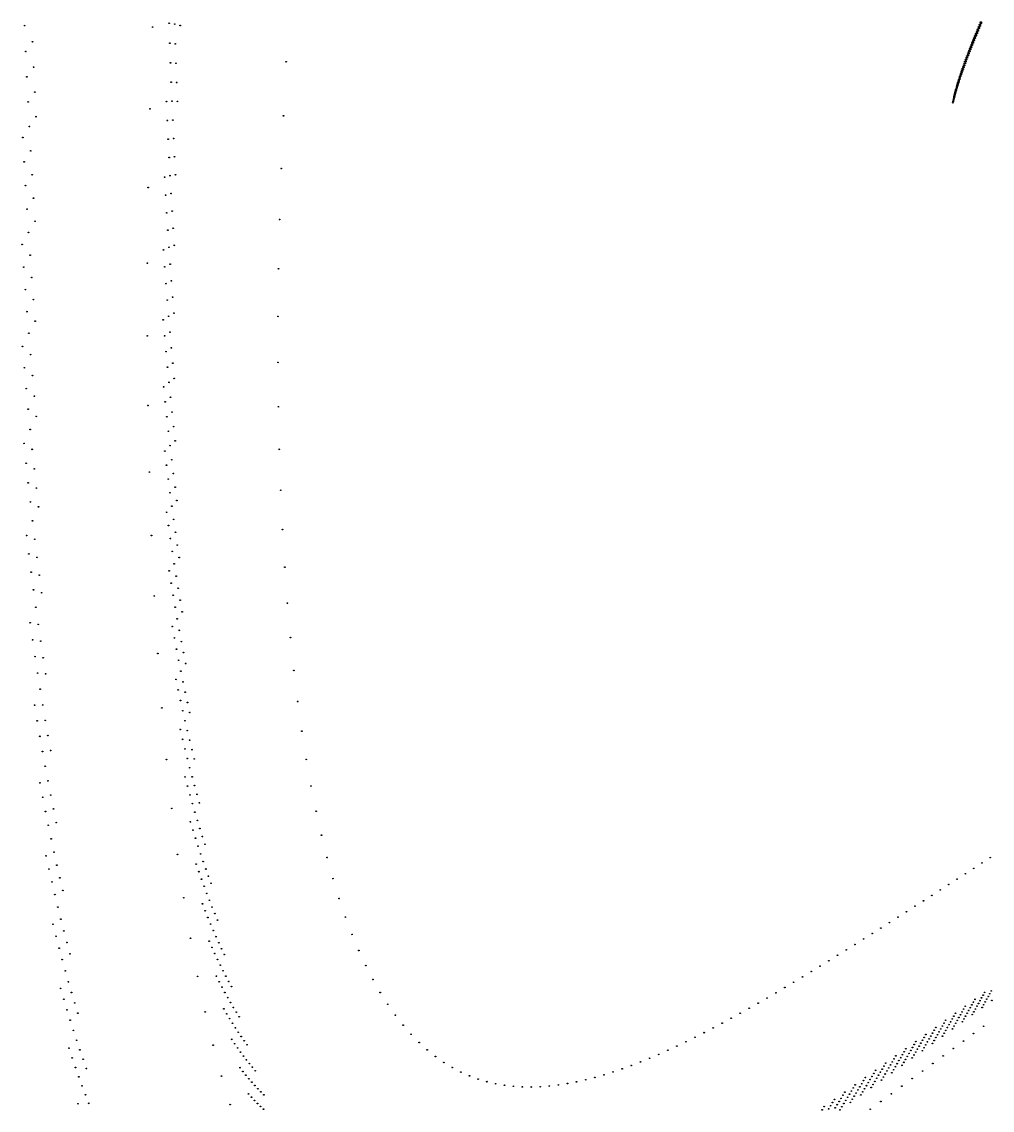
# Model space of a CAD drawing. Header units: millimetres. Extents: x -26 to 31, y -125 to 131.
# Drawn here: x -26.22 to 2.15, y -28.44 to 3.37 of the extents above; entities that cross this region are included whole.
import ezdxf

# ---------------------------------------------------------------- set-up
doc = ezdxf.new("R2010")
doc.units = ezdxf.units.MM
for name, color, linetype in [('Orb_10_28_1.00710_500', 10, 'Continuous'), ('Orb_10_28_1.00791_500', 1, 'Continuous'), ('Orb_10_28_1.00792_500', 2, 'Continuous'), ('Orb_10_28_1.00793_500', 3, 'Continuous'), ('Orb_10_28_1.00794_500', 4, 'Continuous'), ('Orb_10_28_1.00795_500', 5, 'Continuous'), ('Orb_10_28_1.00796_500', 6, 'Continuous'), ('Orb_10_28_1.00797_500', 7, 'Continuous'), ('Orb_10_28_1.00798_500', 8, 'Continuous'), ('Orb_10_28_1.00799_500', 9, 'Continuous'), ('Orb_10_28_1.008109_500', 10, 'Continuous'), ('Orb_10_28_1.008910_500', 1, 'Continuous'), ('Orb_10_28_1.008921_500', 2, 'Continuous'), ('Orb_10_28_1.008932_500', 3, 'Continuous'), ('Orb_10_28_1.008943_500', 4, 'Continuous'), ('Orb_10_28_1.008954_500', 5, 'Continuous'), ('Orb_10_28_1.008965_500', 6, 'Continuous'), ('Orb_10_28_1.008976_500', 7, 'Continuous'), ('Orb_10_28_1.008987_500', 8, 'Continuous'), ('Orb_10_28_1.008998_500', 9, 'Continuous')]:
    doc.layers.add(name, color=color, linetype=linetype)

msp = doc.modelspace()

# ---------------------------------------------------------------- linework, layer by layer
at = {"layer": 'Orb_10_28_1.00710_500'}
for centre in [(1.748, 3.214, 1.346), (1.777, 3.282, 1.358), (1.806, 3.352, 1.37), (1.614, 2.889, 1.291), (1.64, 2.952, 1.302), (1.666, 3.016, 1.313), (1.693, 3.081, 1.324), (1.72, 3.147, 1.335), (1.495, 2.588, 1.242), (1.518, 2.646, 1.252), (1.541, 2.705, 1.261), (1.565, 2.766, 1.271), (1.589, 2.827, 1.281), (1.37, 2.256, 1.189), (1.39, 2.309, 1.198), (1.41, 2.363, 1.206), (1.43, 2.418, 1.215), (1.451, 2.474, 1.224), (1.473, 2.53, 1.233), (-18.489, 2.199, 104.613), (1.247, 1.904, 1.135), (1.263, 1.952, 1.142), (1.28, 2.001, 1.15), (1.297, 2.051, 1.157), (1.314, 2.101, 1.165), (1.333, 2.152, 1.173), (1.351, 2.203, 1.181), (1.147, 1.587, 1.087), (1.16, 1.631, 1.094), (1.173, 1.675, 1.1), (1.187, 1.719, 1.107), (1.201, 1.765, 1.114), (1.216, 1.811, 1.121), (1.231, 1.857, 1.128), (1.067, 1.299, 1.044), (1.077, 1.339, 1.05), (1.088, 1.379, 1.056), (1.099, 1.419, 1.062), (1.11, 1.461, 1.068), (1.122, 1.502, 1.074), (1.134, 1.544, 1.081), (1, 1, 1), (1.007, 1.036, 1.005), (1.015, 1.072, 1.011), (1.022, 1.109, 1.016), (1.031, 1.146, 1.021), (1.039, 1.184, 1.027), (1.048, 1.222, 1.033), (1.058, 1.26, 1.038), (-18.57, 0.616, 104.193), (-18.633, -0.921, 103.744), (-18.681, -2.41, 103.266), (-18.712, -3.851, 102.759), (-18.729, -5.244, 102.227), (-18.73, -6.588, 101.668), (-18.717, -7.883, 101.086), (-18.69, -9.128, 100.48), (-18.65, -10.325, 99.853), (-18.597, -11.473, 99.205), (-18.531, -12.573, 98.538), (-18.454, -13.624, 97.854), (-18.365, -14.629, 97.154), (-18.264, -15.587, 96.438), (-18.154, -16.498, 95.71), (-18.033, -17.365, 94.969), (-17.903, -18.188, 94.218), (-17.764, -18.967, 93.457), (-17.615, -19.704, 92.689), (-17.459, -20.4, 91.913), (-17.294, -21.056, 91.132), (1.851, -21.215, 52.344), (2.093, -21.058, 52.176), (1.366, -21.529, 52.698), (1.609, -21.372, 52.518), (-17.122, -21.673, 90.347), (0.878, -21.845, 53.076), (1.122, -21.687, 52.884), (-16.943, -22.252, 89.558), (0.387, -22.162, 53.481), (0.633, -22.003, 53.275), (-0.108, -22.479, 53.912), (0.14, -22.32, 53.693), (-16.758, -22.795, 88.767), (-0.605, -22.798, 54.372), (-0.356, -22.639, 54.139), (-1.106, -23.117, 54.861), (-0.855, -22.957, 54.613), (-16.565, -23.302, 87.975), (-1.61, -23.436, 55.381), (-1.357, -23.277, 55.117), (-16.367, -23.774, 87.182), (-2.116, -23.755, 55.932), (-1.863, -23.595, 55.652), (-2.626, -24.072, 56.515), (-2.371, -23.913, 56.219), (-16.163, -24.214, 86.391), (-3.139, -24.387, 57.133), (-2.882, -24.23, 56.82), (-15.954, -24.621, 85.601), (-3.655, -24.7, 57.785), (-3.396, -24.544, 57.455), (-15.74, -24.998, 84.813), (-4.173, -25.008, 58.474), (-3.913, -24.855, 58.125), (-15.521, -25.345, 84.029), (-4.694, -25.311, 59.199), (-4.433, -25.161, 58.832), (-15.298, -25.664, 83.25), (-5.481, -25.753, 60.36), (-5.218, -25.608, 59.963), (-4.956, -25.46, 59.576), (-15.07, -25.955, 82.474), (-6.008, -26.036, 61.183), (-5.744, -25.896, 60.766), (-14.839, -26.221, 81.705), (-6.537, -26.307, 62.047), (-6.272, -26.173, 61.61), (-14.604, -26.461, 80.941), (-14.366, -26.677, 80.185), (-7.334, -26.688, 63.422), (-7.068, -26.565, 62.953), (-6.802, -26.438, 62.495), (-14.124, -26.87, 79.435), (-13.88, -27.042, 78.693), (-8.133, -27.029, 64.894), (-7.866, -26.921, 64.393), (-7.6, -26.807, 63.902), (-13.633, -27.192, 77.959), (-13.384, -27.323, 77.234), (-8.934, -27.32, 66.465), (-8.667, -27.229, 65.93), (-8.4, -27.132, 65.407), (-13.132, -27.434, 76.518), (-12.879, -27.528, 75.811), (-12.623, -27.605, 75.114), (-12.366, -27.665, 74.426), (-10.267, -27.66, 69.306), (-10.001, -27.609, 68.716), (-9.734, -27.549, 68.136), (-9.468, -27.48, 67.568), (-9.201, -27.404, 67.011), (-12.108, -27.71, 73.749), (-11.848, -27.74, 73.082), (-11.586, -27.757, 72.426), (-11.324, -27.761, 71.78), (-11.061, -27.752, 71.145), (-10.797, -27.732, 70.521), (-10.532, -27.701, 69.908)]:
    msp.add_circle(centre, 0.01, dxfattribs=at)
at = {"layer": 'Orb_10_28_1.00791_500'}
for centre in [(-21.589, 3.258, 119.653), (1.752, 3.185, 1.373), (1.782, 3.256, 1.386), (1.812, 3.327, 1.399), (1.64, 2.913, 1.324), (1.667, 2.98, 1.336), (1.694, 3.047, 1.348), (1.723, 3.115, 1.36), (1.49, 2.538, 1.258), (1.514, 2.598, 1.268), (1.537, 2.659, 1.279), (1.562, 2.721, 1.29), (1.587, 2.784, 1.301), (1.613, 2.848, 1.312), (1.382, 2.252, 1.209), (1.402, 2.308, 1.218), (1.423, 2.364, 1.228), (1.445, 2.421, 1.238), (1.467, 2.479, 1.248), (1.269, 1.938, 1.156), (1.287, 1.988, 1.164), (1.305, 2.039, 1.173), (1.323, 2.091, 1.182), (1.342, 2.144, 1.19), (1.362, 2.198, 1.2), (1.161, 1.606, 1.1), (1.175, 1.652, 1.108), (1.189, 1.697, 1.116), (1.204, 1.744, 1.123), (1.22, 1.791, 1.131), (1.236, 1.839, 1.139), (1.252, 1.888, 1.147), (1.064, 1.267, 1.044), (1.074, 1.308, 1.051), (1.085, 1.348, 1.058), (1.097, 1.39, 1.064), (1.109, 1.432, 1.071), (1.121, 1.475, 1.079), (1.134, 1.518, 1.086), (1.147, 1.562, 1.093), (-21.669, 1.039, 119.088), (1, 1, 1), (1.008, 1.037, 1.006), (1.016, 1.074, 1.012), (1.025, 1.112, 1.018), (1.034, 1.15, 1.025), (1.043, 1.188, 1.031), (1.053, 1.228, 1.038), (-21.726, -1.103, 118.474), (-21.76, -3.167, 117.814), (-21.771, -5.151, 117.11), (-21.762, -7.055, 116.363), (-21.733, -8.879, 115.576), (-21.684, -10.624, 114.752), (-21.616, -12.289, 113.894), (-21.531, -13.875, 113.003), (-21.428, -15.384, 112.082), (-21.309, -16.817, 111.134), (-21.175, -18.174, 110.162), (-21.026, -19.457, 109.168), (-20.863, -20.668, 108.154), (-20.687, -21.809, 107.123), (-20.499, -22.882, 106.078), (-20.298, -23.887, 105.021), (-20.087, -24.828, 103.953), (1.929, -24.996, 55.322), (1.362, -25.402, 55.772), (1.646, -25.199, 55.542), (-19.865, -25.707, 102.877), (1.076, -25.607, 56.01), (0.5, -26.019, 56.513), (0.789, -25.812, 56.257), (0.211, -26.226, 56.779), (-19.633, -26.525, 101.796), (-0.373, -26.643, 57.339), (-0.081, -26.434, 57.054), (-0.667, -26.852, 57.634), (-19.392, -27.285, 100.711), (-1.259, -27.274, 58.256), (-0.962, -27.063, 57.94), (-1.557, -27.485, 58.583), (-19.143, -27.989, 99.623), (-2.158, -27.91, 59.269), (-1.857, -27.697, 58.92), (-2.46, -28.123, 59.63), (-2.764, -28.335, 60.002)]:
    msp.add_circle(centre, 0.01, dxfattribs=at)
at = {"layer": 'Orb_10_28_1.00792_500'}
for centre in [(1.753, 3.186, 1.374), (1.782, 3.257, 1.387), (1.813, 3.329, 1.4), (1.64, 2.915, 1.324), (1.667, 2.981, 1.336), (1.695, 3.048, 1.348), (1.723, 3.117, 1.361), (1.491, 2.539, 1.258), (1.514, 2.599, 1.269), (1.538, 2.66, 1.279), (1.563, 2.722, 1.29), (1.588, 2.785, 1.301), (1.614, 2.849, 1.313), (1.382, 2.253, 1.209), (1.403, 2.308, 1.219), (1.424, 2.364, 1.228), (1.446, 2.422, 1.238), (1.468, 2.48, 1.248), (1.27, 1.938, 1.156), (1.287, 1.989, 1.164), (1.305, 2.04, 1.173), (1.324, 2.092, 1.182), (1.343, 2.145, 1.191), (1.362, 2.198, 1.2), (-21.691, 1.592, 119.425), (1.161, 1.607, 1.101), (1.175, 1.652, 1.108), (1.19, 1.698, 1.116), (1.205, 1.744, 1.124), (1.22, 1.792, 1.131), (1.236, 1.84, 1.139), (1.253, 1.889, 1.148), (1.064, 1.267, 1.044), (1.074, 1.308, 1.051), (1.085, 1.349, 1.058), (1.097, 1.39, 1.065), (1.109, 1.432, 1.072), (1.121, 1.475, 1.079), (1.134, 1.518, 1.086), (1.147, 1.562, 1.093), (1, 1, 1), (1.008, 1.037, 1.006), (1.016, 1.074, 1.012), (1.025, 1.112, 1.018), (1.034, 1.15, 1.025), (1.043, 1.188, 1.031), (1.053, 1.228, 1.038), (-21.753, -0.578, 118.821), (-21.793, -2.669, 118.17), (-21.81, -4.681, 117.473), (-21.805, -6.612, 116.734), (-21.78, -8.463, 115.954), (-21.735, -10.233, 115.136), (-21.672, -11.924, 114.282), (-21.59, -13.535, 113.395), (-21.491, -15.068, 112.478), (-21.375, -16.524, 111.533), (-21.244, -17.904, 110.562), (-21.098, -19.209, 109.569), (-20.938, -20.441, 108.556), (-20.764, -21.602, 107.525), (-20.577, -22.694, 106.479), (-20.379, -23.719, 105.42), (-20.169, -24.678, 104.351), (1.884, -25.077, 55.392), (1.6, -25.28, 55.615), (-19.949, -25.573, 103.273), (1.029, -25.69, 56.086), (1.315, -25.484, 55.846), (0.741, -25.896, 56.336), (-19.719, -26.408, 102.188), (0.161, -26.311, 56.862), (0.452, -26.103, 56.594), (-0.131, -26.52, 57.14), (-0.719, -26.94, 57.725), (-0.424, -26.729, 57.427), (-19.479, -27.183, 101.1), (-1.015, -27.151, 58.033), (-1.611, -27.575, 58.682), (-1.312, -27.363, 58.352), (-19.231, -27.902, 100.009), (-1.912, -27.788, 59.022), (-2.517, -28.215, 59.738), (-2.213, -28.001, 59.374), (-2.821, -28.428, 60.113)]:
    msp.add_circle(centre, 0.01, dxfattribs=at)
at = {"layer": 'Orb_10_28_1.00793_500'}
for centre in [(1.753, 3.187, 1.374), (1.783, 3.258, 1.387), (1.814, 3.33, 1.401), (1.641, 2.916, 1.325), (1.668, 2.982, 1.337), (1.696, 3.049, 1.349), (1.724, 3.118, 1.361), (1.491, 2.54, 1.259), (1.515, 2.6, 1.269), (1.539, 2.661, 1.28), (1.563, 2.723, 1.291), (1.588, 2.786, 1.302), (1.614, 2.85, 1.313), (1.382, 2.253, 1.209), (1.403, 2.309, 1.219), (1.424, 2.365, 1.229), (1.446, 2.422, 1.238), (1.468, 2.481, 1.248), (-21.711, 2.153, 119.76), (1.27, 1.939, 1.156), (1.287, 1.989, 1.165), (1.305, 2.04, 1.173), (1.324, 2.092, 1.182), (1.343, 2.145, 1.191), (1.362, 2.199, 1.2), (1.161, 1.607, 1.101), (1.175, 1.652, 1.108), (1.19, 1.698, 1.116), (1.205, 1.745, 1.124), (1.22, 1.792, 1.132), (1.236, 1.84, 1.14), (1.253, 1.889, 1.148), (1.064, 1.267, 1.044), (1.074, 1.308, 1.051), (1.085, 1.349, 1.058), (1.097, 1.39, 1.065), (1.109, 1.432, 1.072), (1.121, 1.475, 1.079), (1.134, 1.518, 1.086), (1.147, 1.562, 1.093), (1, 1, 1), (1.008, 1.037, 1.006), (1.016, 1.074, 1.012), (1.025, 1.112, 1.018), (1.034, 1.15, 1.025), (1.044, 1.189, 1.031), (1.053, 1.228, 1.038), (-21.78, -0.045, 119.166), (-21.824, -2.164, 118.524), (-21.846, -4.203, 117.836), (-21.847, -6.162, 117.104), (-21.827, -8.039, 116.33), (-21.786, -9.836, 115.518), (-21.727, -11.552, 114.67), (-21.649, -13.188, 113.787), (-21.553, -14.746, 112.873), (-21.441, -16.225, 111.931), (-21.313, -17.628, 110.963), (-21.169, -18.955, 109.971), (-21.012, -20.209, 108.959), (-20.84, -21.391, 107.928), (-20.656, -22.502, 106.881), (-20.46, -23.546, 105.821), (-20.252, -24.523, 104.749), (2.122, -24.954, 55.247), (-20.033, -25.436, 103.669), (1.555, -25.362, 55.688), (1.839, -25.157, 55.463), (1.269, -25.567, 55.921), (0.693, -25.98, 56.415), (0.982, -25.773, 56.163), (-19.804, -26.287, 102.582), (0.112, -26.396, 56.946), (0.403, -26.188, 56.676), (-0.181, -26.606, 57.226), (-0.771, -27.028, 57.816), (-0.475, -26.816, 57.516), (-19.566, -27.078, 101.49), (-1.068, -27.24, 58.127), (-1.666, -27.665, 58.781), (-1.366, -27.452, 58.449), (-19.318, -27.811, 100.395), (-1.967, -27.879, 59.125), (-2.574, -28.307, 59.846), (-2.27, -28.093, 59.48)]:
    msp.add_circle(centre, 0.01, dxfattribs=at)
at = {"layer": 'Orb_10_28_1.00794_500'}
for centre in [(1.754, 3.189, 1.375), (1.784, 3.26, 1.388), (1.814, 3.332, 1.401), (1.641, 2.917, 1.325), (1.669, 2.983, 1.337), (1.696, 3.05, 1.35), (1.725, 3.119, 1.362), (-21.731, 2.722, 120.092), (1.492, 2.541, 1.259), (1.515, 2.601, 1.27), (1.539, 2.662, 1.28), (1.564, 2.724, 1.291), (1.589, 2.787, 1.302), (1.615, 2.851, 1.314), (1.383, 2.254, 1.21), (1.403, 2.309, 1.219), (1.425, 2.366, 1.229), (1.446, 2.423, 1.239), (1.469, 2.481, 1.249), (1.27, 1.939, 1.156), (1.288, 1.989, 1.165), (1.306, 2.041, 1.174), (1.324, 2.093, 1.182), (1.343, 2.146, 1.191), (1.363, 2.199, 1.201), (1.161, 1.607, 1.101), (1.175, 1.652, 1.108), (1.19, 1.698, 1.116), (1.205, 1.745, 1.124), (1.221, 1.792, 1.132), (1.237, 1.84, 1.14), (1.253, 1.889, 1.148), (1.064, 1.268, 1.044), (1.074, 1.308, 1.051), (1.086, 1.349, 1.058), (1.097, 1.39, 1.065), (1.109, 1.432, 1.072), (1.121, 1.475, 1.079), (1.134, 1.518, 1.086), (1.148, 1.562, 1.093), (1, 1, 1), (1.008, 1.037, 1.006), (1.016, 1.074, 1.012), (1.025, 1.112, 1.019), (1.034, 1.15, 1.025), (1.044, 1.189, 1.031), (1.053, 1.228, 1.038), (-21.804, 0.495, 119.508), (-21.855, -1.651, 118.876), (-21.882, -3.718, 118.196), (-21.888, -5.704, 117.472), (-21.872, -7.608, 116.706), (-21.836, -9.431, 115.9), (-21.781, -11.174, 115.057), (-21.707, -12.835, 114.179), (-21.615, -14.417, 113.269), (-21.506, -15.92, 112.33), (-21.381, -17.346, 111.363), (-21.24, -18.696, 110.373), (-21.085, -19.971, 109.361), (-20.916, -21.174, 108.331), (-20.734, -22.305, 107.284), (-20.54, -23.368, 106.222), (-20.334, -24.363, 105.149), (2.078, -25.034, 55.316), (-20.117, -25.294, 104.067), (1.509, -25.443, 55.761), (1.794, -25.238, 55.534), (1.222, -25.649, 55.996), (0.645, -26.064, 56.495), (0.935, -25.856, 56.241), (-19.889, -26.162, 102.977), (0.354, -26.272, 56.758), (-0.231, -26.692, 57.313), (0.062, -26.482, 57.03), (-19.652, -26.969, 101.882), (-0.526, -26.904, 57.605), (-1.12, -27.328, 58.222), (-0.823, -27.116, 57.908), (-1.42, -27.542, 58.546), (-19.406, -27.718, 100.783), (-2.022, -27.97, 59.228), (-1.72, -27.756, 58.881), (-2.326, -28.185, 59.586), (-19.151, -28.41, 99.684), (-2.631, -28.4, 59.955)]:
    msp.add_circle(centre, 0.01, dxfattribs=at)
at = {"layer": 'Orb_10_28_1.00795_500'}
for centre in [(-21.748, 3.299, 120.423), (1.755, 3.19, 1.375), (1.785, 3.261, 1.388), (1.815, 3.333, 1.402), (1.642, 2.918, 1.326), (1.669, 2.984, 1.338), (1.697, 3.052, 1.35), (1.726, 3.12, 1.363), (1.492, 2.541, 1.26), (1.516, 2.602, 1.27), (1.54, 2.663, 1.281), (1.564, 2.725, 1.292), (1.59, 2.788, 1.303), (1.616, 2.852, 1.314), (1.383, 2.255, 1.21), (1.404, 2.31, 1.22), (1.425, 2.367, 1.229), (1.447, 2.424, 1.239), (1.469, 2.482, 1.249), (1.27, 1.939, 1.157), (1.288, 1.99, 1.165), (1.306, 2.041, 1.174), (1.325, 2.093, 1.183), (1.344, 2.146, 1.192), (1.363, 2.2, 1.201), (1.161, 1.607, 1.101), (1.176, 1.653, 1.109), (1.19, 1.699, 1.116), (1.205, 1.745, 1.124), (1.221, 1.793, 1.132), (1.237, 1.841, 1.14), (1.253, 1.89, 1.148), (1.064, 1.268, 1.044), (1.075, 1.308, 1.051), (1.086, 1.349, 1.058), (1.097, 1.39, 1.065), (1.109, 1.433, 1.072), (1.122, 1.475, 1.079), (1.134, 1.519, 1.086), (1.148, 1.563, 1.094), (-21.828, 1.044, 119.849), (1, 1, 1), (1.008, 1.037, 1.006), (1.016, 1.074, 1.012), (1.025, 1.112, 1.019), (1.034, 1.15, 1.025), (1.044, 1.189, 1.031), (1.054, 1.228, 1.038), (-21.884, -1.131, 119.226), (-21.917, -3.225, 118.555), (-21.927, -5.239, 117.84), (-21.916, -7.17, 117.08), (-21.885, -9.02, 116.281), (-21.834, -10.788, 115.443), (-21.764, -12.475, 114.57), (-21.675, -14.082, 113.664), (-21.57, -15.609, 112.728), (-21.448, -17.059, 111.764), (-21.311, -18.431, 110.776), (-21.158, -19.728, 109.765), (-20.992, -20.952, 108.734), (-20.812, -22.104, 107.687), (-20.62, -23.186, 106.625), (-20.415, -24.2, 105.55), (2.034, -25.115, 55.386), (-20.2, -25.148, 104.465), (1.749, -25.319, 55.606), (1.176, -25.732, 56.072), (1.463, -25.525, 55.834), (-19.974, -26.033, 103.373), (0.887, -25.939, 56.319), (0.305, -26.357, 56.84), (0.597, -26.148, 56.575), (0.013, -26.568, 57.115), (-19.738, -26.856, 102.275), (-0.578, -26.991, 57.695), (-0.282, -26.779, 57.4), (-0.875, -27.204, 58.001), (-19.493, -27.62, 101.173), (-1.473, -27.632, 58.644), (-1.173, -27.417, 58.317), (-1.775, -27.846, 58.982), (-2.382, -28.277, 59.692), (-2.078, -28.062, 59.331), (-19.24, -28.327, 100.069)]:
    msp.add_circle(centre, 0.01, dxfattribs=at)
at = {"layer": 'Orb_10_28_1.00796_500'}
for centre in [(1.755, 3.191, 1.376), (1.785, 3.262, 1.389), (1.816, 3.334, 1.403), (1.616, 2.853, 1.315), (1.643, 2.919, 1.327), (1.67, 2.985, 1.338), (1.698, 3.053, 1.351), (1.726, 3.122, 1.363), (1.493, 2.542, 1.26), (1.516, 2.602, 1.271), (1.54, 2.664, 1.281), (1.565, 2.726, 1.292), (1.59, 2.789, 1.303), (1.384, 2.255, 1.211), (1.404, 2.311, 1.22), (1.425, 2.367, 1.23), (1.447, 2.425, 1.24), (1.47, 2.483, 1.25), (1.271, 1.94, 1.157), (1.288, 1.99, 1.166), (1.306, 2.042, 1.174), (1.325, 2.094, 1.183), (1.344, 2.147, 1.192), (1.363, 2.201, 1.201), (-21.85, 1.601, 120.188), (1.162, 1.607, 1.101), (1.176, 1.653, 1.109), (1.19, 1.699, 1.117), (1.206, 1.746, 1.124), (1.221, 1.793, 1.132), (1.237, 1.841, 1.14), (1.254, 1.89, 1.149), (1.064, 1.268, 1.045), (1.075, 1.308, 1.051), (1.086, 1.349, 1.058), (1.097, 1.391, 1.065), (1.109, 1.433, 1.072), (1.122, 1.475, 1.079), (1.135, 1.519, 1.086), (1.148, 1.563, 1.094), (1, 1, 1), (1.008, 1.037, 1.006), (1.016, 1.074, 1.012), (1.025, 1.112, 1.019), (1.034, 1.15, 1.025), (1.044, 1.189, 1.031), (1.054, 1.228, 1.038), (-21.912, -0.602, 119.575), (-21.95, -2.725, 118.913), (-21.966, -4.766, 118.205), (-21.96, -6.725, 117.454), (-21.933, -8.601, 116.661), (-21.886, -10.396, 115.829), (-21.82, -12.109, 114.961), (-21.735, -13.741, 114.059), (-21.633, -15.292, 113.126), (-21.515, -16.765, 112.165), (-21.38, -18.161, 111.178), (-21.231, -19.48, 110.169), (-21.067, -20.725, 109.139), (-20.889, -21.897, 108.091), (-20.699, -22.999, 107.028), (-20.497, -24.032, 105.952), (-20.283, -24.998, 104.865), (1.704, -25.401, 55.678), (1.989, -25.195, 55.455), (1.417, -25.607, 55.908), (-20.059, -25.9, 103.77), (0.84, -26.023, 56.397), (1.129, -25.815, 56.148), (0.549, -26.232, 56.655), (-0.037, -26.654, 57.2), (0.256, -26.443, 56.923), (-19.824, -26.74, 102.669), (-0.332, -26.866, 57.487), (-0.927, -27.292, 58.093), (-0.629, -27.079, 57.785), (-19.581, -27.519, 101.564), (-1.226, -27.507, 58.412), (-1.83, -27.937, 59.083), (-1.527, -27.722, 58.742), (-19.328, -28.241, 100.456), (-2.133, -28.153, 59.435), (-2.439, -28.37, 59.799)]:
    msp.add_circle(centre, 0.01, dxfattribs=at)
at = {"layer": 'Orb_10_28_1.00797_500'}
for centre in [(1.756, 3.193, 1.377), (1.786, 3.264, 1.39), (1.817, 3.336, 1.403), (1.617, 2.855, 1.315), (1.643, 2.92, 1.327), (1.671, 2.986, 1.339), (1.698, 3.054, 1.351), (1.727, 3.123, 1.364), (1.493, 2.543, 1.26), (1.517, 2.603, 1.271), (1.541, 2.665, 1.282), (1.565, 2.727, 1.293), (1.591, 2.79, 1.304), (1.384, 2.256, 1.211), (1.405, 2.311, 1.22), (1.426, 2.368, 1.23), (1.448, 2.425, 1.24), (1.47, 2.484, 1.25), (-21.871, 2.166, 120.524), (1.271, 1.94, 1.157), (1.289, 1.991, 1.166), (1.307, 2.042, 1.174), (1.325, 2.094, 1.183), (1.344, 2.147, 1.192), (1.364, 2.201, 1.202), (1.162, 1.608, 1.101), (1.176, 1.653, 1.109), (1.191, 1.699, 1.117), (1.206, 1.746, 1.125), (1.221, 1.793, 1.133), (1.237, 1.842, 1.141), (1.254, 1.891, 1.149), (1.064, 1.268, 1.045), (1.075, 1.308, 1.051), (1.086, 1.349, 1.058), (1.097, 1.391, 1.065), (1.109, 1.433, 1.072), (1.122, 1.476, 1.079), (1.135, 1.519, 1.087), (1.148, 1.563, 1.094), (1, 1, 1), (1.008, 1.037, 1.006), (1.016, 1.074, 1.012), (1.025, 1.112, 1.019), (1.034, 1.15, 1.025), (1.044, 1.189, 1.031), (1.054, 1.228, 1.038), (-21.939, -0.065, 119.921), (-21.982, -2.216, 119.269), (-22.003, -4.285, 118.57), (-22.002, -6.272, 117.826), (-21.98, -8.176, 117.04), (-21.937, -9.997, 116.214), (-21.875, -11.735, 115.351), (-21.795, -13.393, 114.453), (-21.696, -14.969, 113.524), (-21.581, -16.466, 112.566), (-21.45, -17.884, 111.581), (-21.303, -19.226, 110.573), (-21.141, -20.492, 109.544), (-20.966, -21.686, 108.496), (-20.778, -22.807, 107.432), (-20.578, -23.859, 106.355), (-20.366, -24.844, 105.266), (1.944, -25.276, 55.526), (-20.143, -25.763, 104.169), (1.371, -25.689, 55.983), (1.658, -25.482, 55.75), (1.082, -25.898, 56.224), (0.5, -26.317, 56.736), (0.792, -26.107, 56.475), (-19.91, -26.62, 103.065), (0.207, -26.528, 57.006), (-0.383, -26.953, 57.575), (-0.087, -26.74, 57.286), (-0.681, -27.167, 57.876), (-19.668, -27.415, 101.956), (-1.28, -27.596, 58.508), (-0.98, -27.381, 58.186), (-1.582, -27.812, 58.841), (-19.416, -28.152, 100.845), (-2.189, -28.245, 59.54), (-1.885, -28.028, 59.185)]:
    msp.add_circle(centre, 0.01, dxfattribs=at)
at = {"layer": 'Orb_10_28_1.00798_500'}
for centre in [(1.757, 3.194, 1.377), (1.787, 3.265, 1.39), (1.818, 3.337, 1.404), (1.617, 2.856, 1.316), (1.644, 2.921, 1.328), (1.671, 2.988, 1.34), (1.699, 3.055, 1.352), (1.728, 3.124, 1.364), (-21.891, 2.74, 120.858), (1.494, 2.544, 1.261), (1.517, 2.604, 1.271), (1.541, 2.665, 1.282), (1.566, 2.728, 1.293), (1.591, 2.791, 1.304), (1.384, 2.256, 1.211), (1.405, 2.312, 1.221), (1.426, 2.369, 1.23), (1.448, 2.426, 1.24), (1.471, 2.484, 1.251), (1.271, 1.941, 1.158), (1.289, 1.991, 1.166), (1.307, 2.043, 1.175), (1.325, 2.095, 1.184), (1.345, 2.148, 1.193), (1.364, 2.202, 1.202), (1.162, 1.608, 1.102), (1.176, 1.653, 1.109), (1.191, 1.699, 1.117), (1.206, 1.746, 1.125), (1.222, 1.794, 1.133), (1.238, 1.842, 1.141), (1.254, 1.891, 1.149), (1.064, 1.268, 1.045), (1.075, 1.308, 1.051), (1.086, 1.349, 1.058), (1.098, 1.391, 1.065), (1.11, 1.433, 1.072), (1.122, 1.476, 1.079), (1.135, 1.519, 1.087), (1.148, 1.563, 1.094), (1, 1, 1), (1.008, 1.037, 1.006), (1.016, 1.074, 1.012), (1.025, 1.112, 1.019), (1.034, 1.15, 1.025), (1.044, 1.189, 1.031), (1.054, 1.228, 1.038), (-21.964, 0.479, 120.266), (-22.013, -1.7, 119.623), (-22.04, -3.797, 118.933), (-22.043, -5.811, 118.197), (-22.026, -7.742, 117.418), (-21.988, -9.59, 116.598), (-21.93, -11.355, 115.74), (-21.853, -13.038, 114.848), (-21.758, -14.639, 113.922), (-21.646, -16.16, 112.967), (-21.518, -17.602, 111.984), (-21.374, -18.967, 110.978), (-21.216, -20.255, 109.949), (-21.043, -21.469, 108.901), (-20.857, -22.611, 107.837), (-20.659, -23.682, 106.758), (-20.449, -24.685, 105.668), (1.9, -25.357, 55.596), (-20.227, -25.622, 104.568), (1.325, -25.772, 56.057), (1.613, -25.564, 55.822), (1.035, -25.981, 56.301), (0.452, -26.402, 56.817), (0.744, -26.191, 56.554), (-19.996, -26.496, 103.461), (0.158, -26.614, 57.089), (-0.434, -27.04, 57.664), (-0.138, -26.826, 57.371), (-19.755, -27.307, 102.349), (-0.732, -27.255, 57.967), (-1.032, -27.47, 58.28), (-1.636, -27.903, 58.94), (-1.333, -27.686, 58.604), (-19.504, -28.059, 101.234), (-1.94, -28.12, 59.287), (-2.245, -28.337, 59.645)]:
    msp.add_circle(centre, 0.01, dxfattribs=at)
at = {"layer": 'Orb_10_28_1.00799_500'}
for centre in [(-21.909, 3.321, 121.19), (1.758, 3.195, 1.378), (1.788, 3.266, 1.391), (1.818, 3.339, 1.405), (1.618, 2.857, 1.316), (1.645, 2.922, 1.328), (1.672, 2.989, 1.34), (1.7, 3.056, 1.352), (1.728, 3.125, 1.365), (1.494, 2.545, 1.261), (1.518, 2.605, 1.272), (1.542, 2.666, 1.283), (1.567, 2.729, 1.294), (1.592, 2.792, 1.305), (1.385, 2.257, 1.212), (1.405, 2.313, 1.221), (1.427, 2.369, 1.231), (1.449, 2.427, 1.241), (1.471, 2.485, 1.251), (1.272, 1.941, 1.158), (1.289, 1.992, 1.166), (1.307, 2.043, 1.175), (1.326, 2.095, 1.184), (1.345, 2.148, 1.193), (1.365, 2.202, 1.202), (1.162, 1.608, 1.102), (1.176, 1.654, 1.109), (1.191, 1.7, 1.117), (1.206, 1.746, 1.125), (1.222, 1.794, 1.133), (1.238, 1.842, 1.141), (1.254, 1.891, 1.149), (1.064, 1.268, 1.045), (1.075, 1.308, 1.052), (1.086, 1.349, 1.058), (1.098, 1.391, 1.065), (1.11, 1.433, 1.072), (1.122, 1.476, 1.08), (1.135, 1.519, 1.087), (1.148, 1.563, 1.094), (-21.988, 1.032, 120.608), (1, 1, 1), (1.008, 1.037, 1.006), (1.016, 1.074, 1.012), (1.025, 1.112, 1.019), (1.034, 1.15, 1.025), (1.044, 1.189, 1.032), (1.054, 1.228, 1.038), (-22.043, -1.176, 119.975), (-22.075, -3.301, 119.294), (-22.084, -5.343, 118.566), (-22.071, -7.302, 117.794), (-22.037, -9.177, 116.981), (-21.984, -10.968, 116.129), (-21.911, -12.677, 115.241), (-21.82, -14.303, 114.32), (-21.711, -15.849, 113.368), (-21.586, -17.314, 112.388), (-21.445, -18.702, 111.382), (-21.289, -20.012, 110.355), (-21.119, -21.247, 109.307), (-20.935, -22.409, 108.242), (-20.739, -23.501, 107.163), (-20.531, -24.522, 106.071), (1.855, -25.438, 55.667), (2.141, -25.231, 55.448), (-20.311, -25.478, 104.969), (1.567, -25.646, 55.895), (0.988, -26.064, 56.378), (1.278, -25.854, 56.132), (-20.081, -26.368, 103.859), (0.696, -26.275, 56.633), (0.108, -26.7, 57.173), (0.403, -26.487, 56.898), (-0.188, -26.913, 57.458), (-19.841, -27.196, 102.744), (-0.784, -27.343, 58.058), (-0.485, -27.128, 57.753), (-1.085, -27.559, 58.374), (-19.592, -27.963, 101.626), (-1.69, -27.993, 59.04), (-1.387, -27.776, 58.701), (-1.995, -28.211, 59.389), (-2.302, -28.43, 59.751)]:
    msp.add_circle(centre, 0.01, dxfattribs=at)
at = {"layer": 'Orb_10_28_1.008109_500'}
for centre in [(-22.395, 3.212, 123.45), (1.767, 3.211, 1.385), (1.797, 3.283, 1.399), (1.828, 3.356, 1.412), (1.625, 2.869, 1.323), (1.652, 2.935, 1.335), (1.68, 3.002, 1.347), (1.708, 3.071, 1.359), (1.737, 3.14, 1.372), (1.5, 2.554, 1.266), (1.524, 2.615, 1.277), (1.548, 2.677, 1.288), (1.573, 2.74, 1.299), (1.599, 2.804, 1.311), (1.389, 2.264, 1.216), (1.41, 2.32, 1.225), (1.432, 2.377, 1.235), (1.454, 2.435, 1.246), (1.477, 2.494, 1.256), (1.275, 1.946, 1.161), (1.293, 1.997, 1.17), (1.311, 2.049, 1.178), (1.33, 2.101, 1.188), (1.349, 2.155, 1.197), (1.369, 2.209, 1.206), (1.164, 1.611, 1.104), (1.179, 1.657, 1.111), (1.193, 1.703, 1.119), (1.209, 1.75, 1.127), (1.225, 1.798, 1.136), (1.241, 1.847, 1.144), (1.258, 1.896, 1.152), (1.065, 1.269, 1.046), (1.076, 1.31, 1.053), (1.087, 1.351, 1.06), (1.099, 1.393, 1.067), (1.111, 1.435, 1.074), (1.124, 1.478, 1.081), (1.137, 1.522, 1.089), (1.15, 1.566, 1.096), (1, 1, 1), (1.008, 1.037, 1.006), (1.017, 1.074, 1.013), (1.025, 1.112, 1.019), (1.035, 1.151, 1.026), (1.044, 1.19, 1.032), (1.055, 1.229, 1.039), (-22.471, 0.823, 122.837), (-22.522, -1.478, 122.171), (-22.548, -3.69, 121.452), (-22.55, -5.813, 120.685), (-22.53, -7.847, 119.871), (-22.489, -9.791, 119.014), (-22.426, -11.647, 118.116), (-22.344, -13.413, 117.18), (-22.243, -15.093, 116.209), (-22.124, -16.686, 115.206), (-21.988, -18.195, 114.174), (-21.835, -19.62, 113.116), (-21.667, -20.964, 112.036), (-21.485, -22.229, 110.935), (-21.288, -23.416, 109.816), (-21.079, -24.529, 108.683), (-20.858, -25.569, 107.538), (1.899, -25.987, 56.057), (1.605, -26.202, 56.291), (-20.625, -26.538, 106.383), (1.013, -26.635, 56.788), (1.31, -26.418, 56.535), (0.715, -26.854, 57.051), (0.115, -27.294, 57.607), (0.416, -27.073, 57.324), (-20.382, -27.44, 105.221), (-0.188, -27.516, 57.9), (-0.798, -27.962, 58.519), (-0.493, -27.738, 58.204), (-20.128, -28.276, 104.054), (-1.106, -28.186, 58.846), (-1.415, -28.411, 59.184)]:
    msp.add_circle(centre, 0.01, dxfattribs=at)
at = {"layer": 'Orb_10_28_1.008910_500'}
for centre in [(1.795, 3.242, 1.421), (1.827, 3.318, 1.436), (1.646, 2.885, 1.352), (1.675, 2.954, 1.365), (1.704, 3.024, 1.379), (1.734, 3.095, 1.393), (1.764, 3.168, 1.407), (1.514, 2.557, 1.289), (1.539, 2.62, 1.301), (1.565, 2.684, 1.314), (1.591, 2.75, 1.326), (1.619, 2.817, 1.339), (1.399, 2.256, 1.233), (1.42, 2.314, 1.244), (1.443, 2.373, 1.255), (1.466, 2.433, 1.266), (1.49, 2.494, 1.278), (1.279, 1.927, 1.172), (1.297, 1.98, 1.182), (1.316, 2.033, 1.192), (1.336, 2.087, 1.202), (1.356, 2.143, 1.212), (1.377, 2.199, 1.222), (1.163, 1.583, 1.108), (1.178, 1.63, 1.117), (1.194, 1.678, 1.126), (1.21, 1.726, 1.135), (1.226, 1.775, 1.144), (1.243, 1.825, 1.153), (1.261, 1.876, 1.162), (1.071, 1.276, 1.051), (1.083, 1.318, 1.059), (1.095, 1.36, 1.067), (1.108, 1.404, 1.075), (1.121, 1.447, 1.083), (1.134, 1.492, 1.092), (1.149, 1.537, 1.1), (1, 1, 1), (1.009, 1.038, 1.007), (1.018, 1.076, 1.014), (1.028, 1.115, 1.021), (1.038, 1.154, 1.029), (1.049, 1.194, 1.036), (1.06, 1.235, 1.044), (-25.804, 0.593, 138.871), (-25.832, -2.465, 137.979), (-25.829, -5.385, 137.009), (-25.795, -8.166, 135.966), (-25.731, -10.81, 134.855), (-25.639, -13.317, 133.68), (-25.521, -15.689, 132.448), (-25.377, -17.928, 131.163), (-25.21, -20.036, 129.83), (-25.02, -22.015, 128.454), (-24.81, -23.871, 127.041), (-24.579, -25.604, 125.596), (-24.33, -27.221, 124.123)]:
    msp.add_circle(centre, 0.01, dxfattribs=at)
at = {"layer": 'Orb_10_28_1.008921_500'}
for centre in [(1.796, 3.244, 1.422), (1.828, 3.319, 1.437), (1.647, 2.886, 1.352), (1.675, 2.955, 1.366), (1.704, 3.025, 1.379), (1.734, 3.097, 1.393), (1.765, 3.17, 1.408), (1.515, 2.557, 1.29), (1.54, 2.621, 1.302), (1.566, 2.685, 1.314), (1.592, 2.751, 1.327), (1.619, 2.818, 1.339), (1.399, 2.256, 1.233), (1.421, 2.315, 1.244), (1.443, 2.374, 1.255), (1.467, 2.434, 1.267), (1.49, 2.495, 1.278), (1.279, 1.928, 1.172), (1.298, 1.98, 1.182), (1.317, 2.034, 1.192), (1.336, 2.088, 1.202), (1.357, 2.143, 1.212), (1.378, 2.199, 1.223), (1.163, 1.584, 1.109), (1.178, 1.63, 1.117), (1.194, 1.678, 1.126), (1.21, 1.726, 1.135), (1.226, 1.775, 1.144), (1.243, 1.825, 1.153), (1.261, 1.876, 1.163), (-25.839, 1.311, 139.294), (1.071, 1.276, 1.052), (1.083, 1.318, 1.059), (1.095, 1.361, 1.067), (1.108, 1.404, 1.075), (1.121, 1.448, 1.083), (1.135, 1.492, 1.092), (1.149, 1.537, 1.1), (1, 1, 1), (1.009, 1.038, 1.007), (1.018, 1.076, 1.014), (1.028, 1.115, 1.022), (1.038, 1.154, 1.029), (1.049, 1.194, 1.036), (1.06, 1.235, 1.044), (-25.876, -1.789, 138.417), (-25.879, -4.752, 137.461), (-25.851, -7.575, 136.43), (-25.793, -10.26, 135.329), (-25.707, -12.806, 134.164), (-25.594, -15.217, 132.939), (-25.455, -17.493, 131.66), (-25.292, -19.637, 130.332), (-25.106, -21.651, 128.961), (-24.899, -23.54, 127.55), (-24.672, -25.306, 126.105), (-24.426, -26.952, 124.632)]:
    msp.add_circle(centre, 0.01, dxfattribs=at)
at = {"layer": 'Orb_10_28_1.008932_500'}
for centre in [(1.766, 3.171, 1.408), (1.797, 3.245, 1.423), (1.829, 3.321, 1.438), (1.648, 2.887, 1.353), (1.676, 2.956, 1.366), (1.705, 3.026, 1.38), (1.735, 3.098, 1.394), (1.515, 2.558, 1.29), (1.541, 2.622, 1.302), (1.566, 2.686, 1.315), (1.593, 2.752, 1.327), (1.62, 2.819, 1.34), (1.399, 2.257, 1.234), (1.421, 2.315, 1.245), (1.444, 2.374, 1.256), (1.467, 2.435, 1.267), (1.491, 2.496, 1.278), (-25.874, 2.041, 139.713), (1.279, 1.928, 1.173), (1.298, 1.981, 1.182), (1.317, 2.034, 1.192), (1.337, 2.088, 1.202), (1.357, 2.144, 1.213), (1.378, 2.2, 1.223), (1.163, 1.584, 1.109), (1.178, 1.631, 1.117), (1.194, 1.678, 1.126), (1.21, 1.726, 1.135), (1.227, 1.776, 1.144), (1.244, 1.826, 1.154), (1.261, 1.876, 1.163), (1.071, 1.276, 1.052), (1.083, 1.318, 1.059), (1.095, 1.361, 1.067), (1.108, 1.404, 1.075), (1.121, 1.448, 1.084), (1.135, 1.492, 1.092), (1.149, 1.538, 1.1), (1, 1, 1), (1.009, 1.038, 1.007), (1.018, 1.076, 1.014), (1.028, 1.115, 1.022), (1.038, 1.154, 1.029), (1.049, 1.194, 1.036), (1.06, 1.235, 1.044), (-25.917, -1.103, 138.852), (-25.928, -4.108, 137.91), (-25.906, -6.973, 136.892), (-25.854, -9.699, 135.802), (-25.774, -12.286, 134.646), (-25.666, -14.735, 133.43), (-25.532, -17.049, 132.158), (-25.373, -19.229, 130.835), (-25.192, -21.279, 129.467), (-24.988, -23.202, 128.059), (-24.764, -25, 126.616), (-24.522, -26.677, 125.143), (-24.261, -28.238, 123.644)]:
    msp.add_circle(centre, 0.01, dxfattribs=at)
at = {"layer": 'Orb_10_28_1.008943_500'}
for centre in [(1.766, 3.172, 1.409), (1.798, 3.247, 1.423), (1.83, 3.322, 1.438), (1.648, 2.888, 1.353), (1.677, 2.957, 1.367), (1.706, 3.028, 1.381), (1.736, 3.099, 1.395), (-25.906, 2.783, 140.13), (1.516, 2.559, 1.291), (1.541, 2.623, 1.303), (1.567, 2.687, 1.315), (1.593, 2.753, 1.328), (1.62, 2.82, 1.34), (1.4, 2.258, 1.234), (1.422, 2.316, 1.245), (1.444, 2.375, 1.256), (1.468, 2.435, 1.267), (1.491, 2.497, 1.279), (1.28, 1.928, 1.173), (1.298, 1.981, 1.183), (1.317, 2.035, 1.192), (1.337, 2.089, 1.203), (1.357, 2.144, 1.213), (1.378, 2.201, 1.223), (1.164, 1.584, 1.109), (1.179, 1.631, 1.118), (1.194, 1.678, 1.126), (1.21, 1.727, 1.135), (1.227, 1.776, 1.145), (1.244, 1.826, 1.154), (1.261, 1.877, 1.163), (1.071, 1.276, 1.052), (1.083, 1.318, 1.06), (1.095, 1.361, 1.067), (1.108, 1.404, 1.076), (1.121, 1.448, 1.084), (1.135, 1.493, 1.092), (1.149, 1.538, 1.1), (1, 1, 1), (1.009, 1.038, 1.007), (1.018, 1.076, 1.014), (1.028, 1.115, 1.022), (1.038, 1.154, 1.029), (1.049, 1.194, 1.036), (1.06, 1.235, 1.044), (-25.958, -0.405, 139.284), (-25.975, -3.453, 138.357), (-25.96, -6.361, 137.351), (-25.915, -9.128, 136.273), (-25.84, -11.756, 135.128), (-25.737, -14.244, 133.919), (-25.608, -16.596, 132.654), (-25.454, -18.814, 131.337), (-25.276, -20.899, 129.973), (-25.077, -22.855, 128.568), (-24.856, -24.686, 127.127), (-24.616, -26.395, 125.654), (-24.358, -27.986, 124.155)]:
    msp.add_circle(centre, 0.01, dxfattribs=at)
at = {"layer": 'Orb_10_28_1.008954_500'}
for centre in [(1.767, 3.174, 1.409), (1.799, 3.248, 1.424), (1.831, 3.324, 1.439), (1.649, 2.889, 1.354), (1.677, 2.958, 1.367), (1.707, 3.029, 1.381), (1.737, 3.101, 1.395), (1.517, 2.56, 1.291), (1.542, 2.624, 1.303), (1.567, 2.688, 1.316), (1.594, 2.754, 1.328), (1.621, 2.821, 1.341), (1.4, 2.258, 1.234), (1.422, 2.317, 1.245), (1.445, 2.376, 1.256), (1.468, 2.436, 1.268), (1.492, 2.498, 1.279), (1.28, 1.929, 1.173), (1.299, 1.982, 1.183), (1.318, 2.035, 1.193), (1.337, 2.089, 1.203), (1.358, 2.145, 1.213), (1.379, 2.201, 1.224), (1.164, 1.584, 1.109), (1.179, 1.631, 1.118), (1.194, 1.679, 1.127), (1.211, 1.727, 1.136), (1.227, 1.776, 1.145), (1.244, 1.826, 1.154), (1.262, 1.877, 1.163), (1.071, 1.276, 1.052), (1.083, 1.318, 1.06), (1.095, 1.361, 1.068), (1.108, 1.404, 1.076), (1.121, 1.448, 1.084), (1.135, 1.493, 1.092), (1.149, 1.538, 1.101), (1, 1, 1), (1.009, 1.038, 1.007), (1.018, 1.076, 1.014), (1.028, 1.115, 1.022), (1.038, 1.154, 1.029), (1.049, 1.195, 1.037), (1.06, 1.235, 1.044), (-25.996, 0.304, 139.714), (-26.021, -2.788, 138.801), (-26.013, -5.738, 137.809), (-25.973, -8.547, 136.743), (-25.904, -11.215, 135.607), (-25.807, -13.744, 134.408), (-25.683, -16.135, 133.15), (-25.534, -18.389, 131.839), (-25.36, -20.511, 130.48), (-25.164, -22.502, 129.078), (-24.948, -24.366, 127.638), (-24.711, -26.106, 126.166), (-24.456, -27.728, 124.667)]:
    msp.add_circle(centre, 0.01, dxfattribs=at)
at = {"layer": 'Orb_10_28_1.008965_500'}
for centre in [(1.768, 3.175, 1.41), (1.799, 3.249, 1.425), (1.832, 3.325, 1.44), (1.65, 2.89, 1.355), (1.678, 2.96, 1.368), (1.707, 3.03, 1.382), (1.737, 3.102, 1.396), (1.517, 2.561, 1.292), (1.542, 2.625, 1.304), (1.568, 2.689, 1.316), (1.595, 2.755, 1.329), (1.622, 2.822, 1.341), (1.401, 2.259, 1.235), (1.423, 2.317, 1.246), (1.445, 2.377, 1.257), (1.469, 2.437, 1.268), (1.492, 2.498, 1.28), (1.28, 1.929, 1.173), (1.299, 1.982, 1.183), (1.318, 2.036, 1.193), (1.338, 2.09, 1.203), (1.358, 2.145, 1.214), (1.379, 2.202, 1.224), (1.164, 1.584, 1.109), (1.179, 1.631, 1.118), (1.195, 1.679, 1.127), (1.211, 1.727, 1.136), (1.227, 1.777, 1.145), (1.244, 1.827, 1.154), (1.262, 1.878, 1.164), (1.071, 1.277, 1.052), (1.083, 1.319, 1.06), (1.096, 1.361, 1.068), (1.108, 1.404, 1.076), (1.122, 1.448, 1.084), (1.135, 1.493, 1.092), (1.149, 1.538, 1.101), (-26.033, 1.024, 140.14), (1, 1, 1), (1.009, 1.038, 1.007), (1.018, 1.076, 1.014), (1.028, 1.115, 1.022), (1.038, 1.155, 1.029), (1.049, 1.195, 1.037), (1.06, 1.235, 1.044), (-26.065, -2.111, 139.243), (-26.064, -5.105, 138.265), (-26.031, -7.956, 137.21), (-25.968, -10.665, 136.086), (-25.876, -13.234, 134.896), (-25.757, -15.664, 133.645), (-25.612, -17.956, 132.34), (-25.443, -20.114, 130.986), (-25.252, -22.14, 129.587), (-25.038, -24.038, 128.15), (-24.805, -25.81, 126.679), (-24.552, -27.462, 125.179)]:
    msp.add_circle(centre, 0.01, dxfattribs=at)
at = {"layer": 'Orb_10_28_1.008976_500'}
for centre in [(1.769, 3.176, 1.411), (1.8, 3.251, 1.426), (1.833, 3.327, 1.441), (1.65, 2.891, 1.355), (1.679, 2.961, 1.369), (1.708, 3.031, 1.382), (1.738, 3.103, 1.396), (1.518, 2.562, 1.292), (1.543, 2.625, 1.304), (1.569, 2.69, 1.317), (1.595, 2.756, 1.329), (1.622, 2.823, 1.342), (1.401, 2.26, 1.235), (1.423, 2.318, 1.246), (1.446, 2.377, 1.257), (1.469, 2.438, 1.269), (1.493, 2.499, 1.28), (1.28, 1.93, 1.174), (1.299, 1.982, 1.183), (1.318, 2.036, 1.193), (1.338, 2.091, 1.204), (1.359, 2.146, 1.214), (1.379, 2.202, 1.224), (-26.069, 1.756, 140.564), (1.164, 1.585, 1.109), (1.179, 1.632, 1.118), (1.195, 1.679, 1.127), (1.211, 1.728, 1.136), (1.228, 1.777, 1.145), (1.245, 1.827, 1.155), (1.262, 1.878, 1.164), (1.071, 1.277, 1.052), (1.083, 1.319, 1.06), (1.096, 1.361, 1.068), (1.108, 1.405, 1.076), (1.122, 1.449, 1.084), (1.135, 1.493, 1.092), (1.15, 1.539, 1.101), (1, 1, 1), (1.009, 1.038, 1.007), (1.018, 1.076, 1.014), (1.028, 1.115, 1.022), (1.038, 1.155, 1.029), (1.049, 1.195, 1.037), (1.06, 1.235, 1.044), (-26.108, -1.423, 139.682), (-26.114, -4.46, 138.718), (-26.087, -7.354, 137.676), (-26.03, -10.105, 136.563), (-25.944, -12.715, 135.382), (-25.83, -15.184, 134.14), (-25.69, -17.514, 132.841), (-25.526, -19.709, 131.492), (-25.338, -21.77, 130.097), (-25.128, -23.702, 128.662), (-24.898, -25.507, 127.193), (-24.649, -27.19, 125.693)]:
    msp.add_circle(centre, 0.01, dxfattribs=at)
at = {"layer": 'Orb_10_28_1.008987_500'}
for centre in [(1.77, 3.178, 1.411), (1.801, 3.252, 1.426), (1.833, 3.328, 1.441), (1.651, 2.892, 1.356), (1.679, 2.962, 1.369), (1.709, 3.033, 1.383), (1.739, 3.105, 1.397), (1.518, 2.563, 1.293), (1.543, 2.626, 1.305), (1.569, 2.691, 1.317), (1.596, 2.757, 1.33), (1.623, 2.824, 1.343), (-26.103, 2.499, 140.984), (1.401, 2.26, 1.236), (1.423, 2.319, 1.247), (1.446, 2.378, 1.258), (1.47, 2.439, 1.269), (1.493, 2.5, 1.281), (1.281, 1.93, 1.174), (1.299, 1.983, 1.184), (1.319, 2.037, 1.194), (1.339, 2.091, 1.204), (1.359, 2.147, 1.214), (1.38, 2.203, 1.225), (1.164, 1.585, 1.11), (1.179, 1.632, 1.118), (1.195, 1.68, 1.127), (1.211, 1.728, 1.136), (1.228, 1.777, 1.145), (1.245, 1.827, 1.155), (1.263, 1.878, 1.164), (1.072, 1.277, 1.052), (1.083, 1.319, 1.06), (1.096, 1.361, 1.068), (1.109, 1.405, 1.076), (1.122, 1.449, 1.084), (1.136, 1.493, 1.093), (1.15, 1.539, 1.101), (1, 1, 1), (1.009, 1.038, 1.007), (1.018, 1.076, 1.014), (1.028, 1.115, 1.022), (1.038, 1.155, 1.029), (1.049, 1.195, 1.037), (1.06, 1.235, 1.044), (-26.15, -0.725, 140.118), (-26.162, -3.805, 139.168), (-26.143, -6.742, 138.14), (-26.092, -9.535, 137.038), (-26.011, -12.185, 135.867), (-25.903, -14.694, 134.633), (-25.768, -17.063, 133.342), (-25.608, -19.295, 131.998), (-25.424, -21.392, 130.607), (-25.218, -23.358, 129.175), (-24.991, -25.197, 127.707), (-24.744, -26.911, 126.207)]:
    msp.add_circle(centre, 0.01, dxfattribs=at)
at = {"layer": 'Orb_10_28_1.008998_500'}
for centre in [(-26.135, 3.253, 141.401), (1.77, 3.179, 1.412), (1.802, 3.254, 1.427), (1.834, 3.33, 1.442), (1.652, 2.894, 1.356), (1.68, 2.963, 1.37), (1.709, 3.034, 1.384), (1.74, 3.106, 1.398), (1.519, 2.564, 1.293), (1.544, 2.627, 1.305), (1.57, 2.692, 1.318), (1.596, 2.758, 1.33), (1.624, 2.825, 1.343), (1.402, 2.261, 1.236), (1.424, 2.319, 1.247), (1.447, 2.379, 1.258), (1.47, 2.439, 1.27), (1.494, 2.501, 1.281), (1.281, 1.931, 1.174), (1.3, 1.983, 1.184), (1.319, 2.037, 1.194), (1.339, 2.092, 1.204), (1.359, 2.147, 1.215), (1.38, 2.204, 1.225), (1.165, 1.585, 1.11), (1.18, 1.632, 1.119), (1.195, 1.68, 1.127), (1.211, 1.728, 1.136), (1.228, 1.778, 1.146), (1.245, 1.828, 1.155), (1.263, 1.879, 1.164), (1.072, 1.277, 1.052), (1.084, 1.319, 1.06), (1.096, 1.362, 1.068), (1.109, 1.405, 1.076), (1.122, 1.449, 1.084), (1.136, 1.494, 1.093), (1.15, 1.539, 1.101), (1, 1, 1), (1.009, 1.038, 1.007), (1.018, 1.076, 1.014), (1.028, 1.115, 1.022), (1.038, 1.155, 1.029), (1.049, 1.195, 1.037), (1.06, 1.236, 1.044), (-26.189, -0.015, 140.551), (-26.209, -3.139, 139.617), (-26.196, -6.119, 138.602), (-26.152, -8.955, 137.511), (-26.077, -11.646, 136.351), (-25.974, -14.195, 135.126), (-25.844, -16.603, 133.841), (-25.688, -18.873, 132.503), (-25.509, -21.006, 131.117), (-25.307, -23.007, 129.688), (-25.083, -24.879, 128.221), (-24.84, -26.625, 126.723), (-24.578, -28.25, 125.196)]:
    msp.add_circle(centre, 0.01, dxfattribs=at)

doc.saveas('drawing.dxf')
